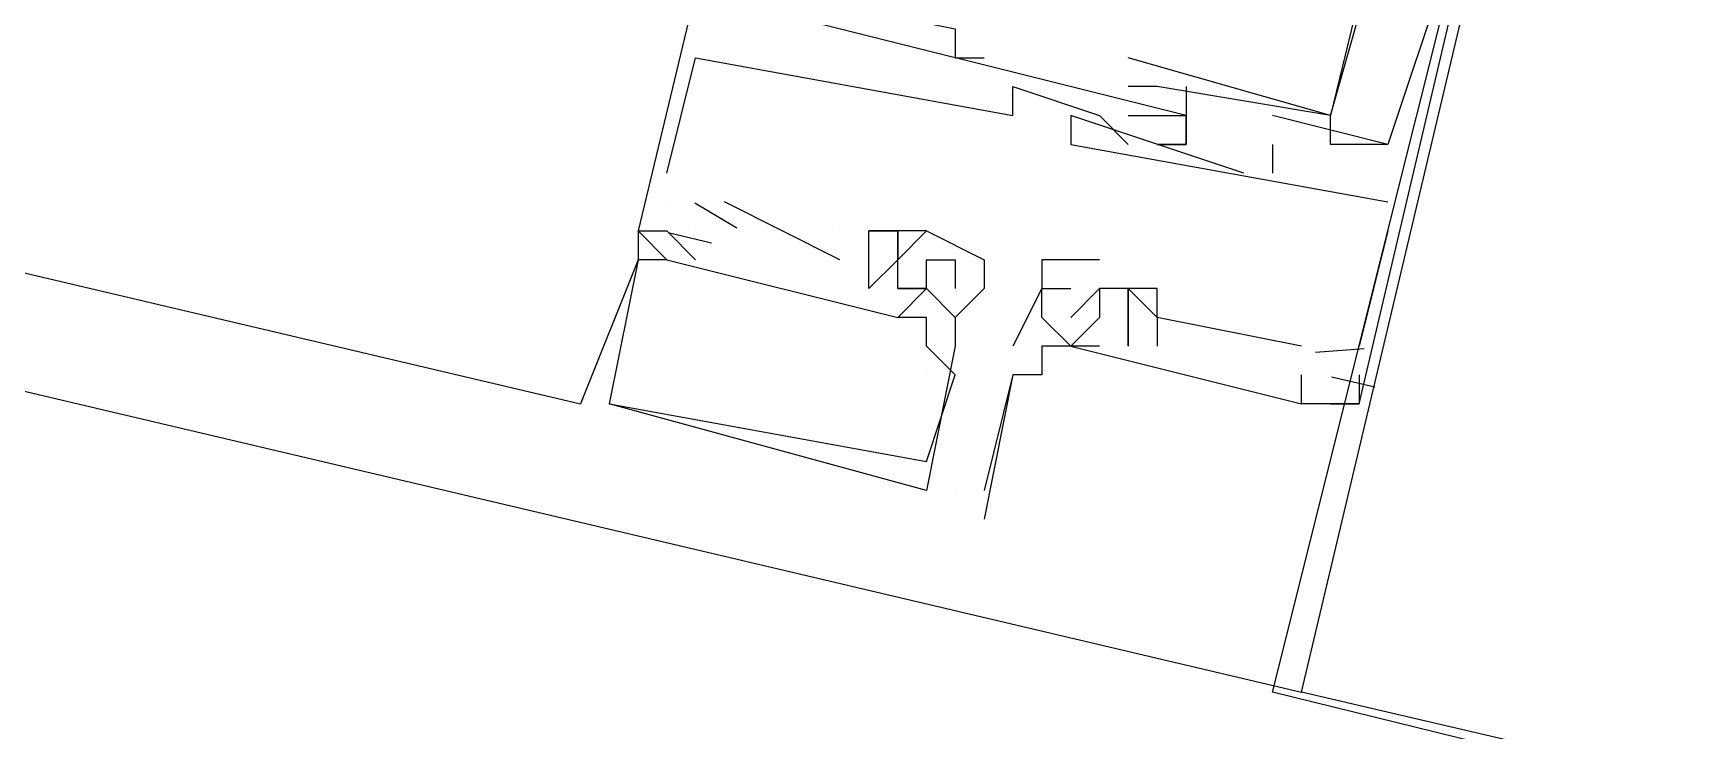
# Model space of a CAD drawing. Header units: feet. Extents: x -84 to 198, y -22 to 181.
# Drawn here: x 102.147 to 102.913, y 24.693 to 25.016 of the extents above; entities that cross this region are included whole.
import ezdxf

# ---------------------------------------------------------------- set-up
doc = ezdxf.new("R2010")
doc.units = ezdxf.units.FT
doc.layers.add('A-LINEA', color=7, linetype='CONTINUOUS')

msp = doc.modelspace()

# ---------------------------------------------------------------- linework, layer by layer
at = {"layer": 'A-LINEA'}
for p, q in [((94.8133, 26.5778), (102.7333, 24.7111)), ((95.16, 26.5511), (102.4, 24.8444)), ((102.4533, 25.0044), (102.4533, 25.0044)), ((102.4533, 25.0044), (102.4533, 25.0044)), ((102.4533, 25.0044), (102.4533, 25.0044)), ((102.5733, 25.0044), (102.5733, 25.0044)), ((102.5733, 25.0044), (102.5733, 25.0044)), ((102.5733, 25.0044), (102.5733, 25.0044)), ((102.5867, 25.0044), (102.5867, 25.0044)), ((102.5867, 25.0044), (102.5867, 25.0044)), ((102.5867, 25.0044), (102.5867, 25.0044)), ((102.6533, 25.0044), (102.6533, 25.0044)), ((102.6533, 25.0044), (102.6533, 25.0044)), ((102.6533, 25.0044), (102.6533, 25.0044)), ((102.6, 24.9911), (102.6, 24.9911)), ((102.6, 24.9911), (102.6, 24.9911)), ((102.6, 24.9911), (102.6, 24.9911)), ((102.6533, 24.9911), (102.6533, 24.9911)), ((102.6533, 24.9911), (102.6533, 24.9911)), ((102.6533, 24.9911), (102.6533, 24.9911)), ((102.6667, 24.9911), (102.6667, 24.9911)), ((102.6667, 24.9911), (102.6667, 24.9911)), ((102.6667, 24.9911), (102.6667, 24.9911)), ((102.68, 24.9911), (102.68, 24.9911)), ((102.68, 24.9911), (102.68, 24.9911)), ((102.68, 24.9911), (102.68, 24.9911)), ((102.6, 24.9778), (102.6, 24.9778)), ((102.6, 24.9778), (102.6, 24.9778)), ((102.6, 24.9778), (102.6, 24.9778)), ((102.6267, 24.9778), (102.6267, 24.9778)), ((102.6267, 24.9778), (102.6267, 24.9778)), ((102.6267, 24.9778), (102.6267, 24.9778)), ((102.64, 24.9778), (102.64, 24.9778)), ((102.64, 24.9778), (102.64, 24.9778)), ((102.64, 24.9778), (102.64, 24.9778)), ((102.6533, 24.9778), (102.6533, 24.9778)), ((102.6533, 24.9778), (102.6533, 24.9778)), ((102.6533, 24.9778), (102.6533, 24.9778)), ((102.68, 24.9778), (102.68, 24.9778)), ((102.68, 24.9778), (102.68, 24.9778)), ((102.68, 24.9778), (102.68, 24.9778)), ((102.68, 24.9778), (102.68, 24.9778)), ((102.68, 24.9778), (102.68, 24.9778)), ((102.68, 24.9778), (102.68, 24.9778)), ((102.68, 24.9778), (102.68, 24.9778)), ((102.68, 24.9778), (102.68, 24.9778)), ((102.68, 24.9778), (102.68, 24.9778)), ((102.72, 24.9778), (102.72, 24.9778)), ((102.72, 24.9778), (102.72, 24.9778)), ((102.72, 24.9778), (102.72, 24.9778)), ((102.7467, 24.9778), (102.7467, 24.9778)), ((102.7467, 24.9778), (102.7467, 24.9778)), ((102.7467, 24.9778), (102.7467, 24.9778)), ((102.7467, 24.9778), (102.7467, 24.9778)), ((102.7467, 24.9778), (102.7467, 24.9778)), ((102.7467, 24.9778), (102.7467, 24.9778)), ((102.7467, 24.9778), (102.7467, 24.9778)), ((102.7467, 24.9778), (102.7467, 24.9778)), ((102.7467, 24.9778), (102.7467, 24.9778)), ((102.6267, 24.9644), (102.6267, 24.9644)), ((102.6267, 24.9644), (102.6267, 24.9644)), ((102.6267, 24.9644), (102.6267, 24.9644)), ((102.6533, 24.9644), (102.6533, 24.9644)), ((102.6533, 24.9644), (102.6533, 24.9644)), ((102.6533, 24.9644), (102.6533, 24.9644)), ((102.6667, 24.9644), (102.6667, 24.9644)), ((102.6667, 24.9644), (102.6667, 24.9644)), ((102.6667, 24.9644), (102.6667, 24.9644)), ((102.68, 24.9644), (102.68, 24.9644)), ((102.68, 24.9644), (102.68, 24.9644)), ((102.68, 24.9644), (102.68, 24.9644)), ((102.68, 24.9644), (102.68, 24.9644)), ((102.68, 24.9644), (102.68, 24.9644)), ((102.68, 24.9644), (102.68, 24.9644)), ((102.72, 24.9644), (102.72, 24.9511)), ((102.72, 24.9644), (102.72, 24.9644)), ((102.72, 24.9644), (102.72, 24.9511)), ((102.72, 24.9644), (102.72, 24.9644)), ((102.72, 24.9644), (102.72, 24.9511)), ((102.72, 24.9644), (102.72, 24.9644)), ((102.7733, 24.9644), (102.7467, 24.9644)), ((102.7467, 24.9644), (102.7467, 24.9644)), ((102.7467, 24.9644), (102.7467, 24.9644)), ((102.7733, 24.9644), (102.7467, 24.9644)), ((102.7467, 24.9644), (102.7467, 24.9644)), ((102.7467, 24.9644), (102.7467, 24.9644)), ((102.7733, 24.9644), (102.7467, 24.9644)), ((102.7467, 24.9644), (102.7467, 24.9644)), ((102.7467, 24.9644), (102.7467, 24.9644)), ((102.7733, 24.9644), (102.7733, 24.9644)), ((102.7733, 24.9644), (102.7733, 24.9644)), ((102.7733, 24.9644), (102.7733, 24.9644)), ((102.7733, 24.9644), (102.7733, 24.9644)), ((102.7733, 24.9644), (102.7733, 24.9644)), ((102.7733, 24.9644), (102.7733, 24.9644)), ((102.7733, 24.9644), (102.7733, 24.9644)), ((102.7733, 24.9644), (102.7733, 24.9644)), ((102.7733, 24.9644), (102.7733, 24.9644)), ((102.44, 24.9511), (102.44, 24.9511)), ((102.44, 24.9511), (102.44, 24.9511)), ((102.44, 24.9511), (102.44, 24.9511)), ((102.7067, 24.9511), (102.7067, 24.9511)), ((102.7067, 24.9511), (102.7067, 24.9511)), ((102.7067, 24.9511), (102.7067, 24.9511)), ((102.72, 24.9511), (102.72, 24.9511)), ((102.72, 24.9511), (102.72, 24.9511)), ((102.72, 24.9511), (102.72, 24.9511)), ((102.44, 24.9378), (102.44, 24.9378)), ((102.44, 24.9378), (102.44, 24.9378)), ((102.44, 24.9378), (102.44, 24.9378)), ((102.4724, 24.9256), (102.4529, 24.9372)), ((102.4724, 24.9256), (102.4529, 24.9372)), ((102.4724, 24.9256), (102.4529, 24.9372)), ((102.52, 24.9111), (102.4667, 24.9378)), ((102.4667, 24.9378), (102.4667, 24.9378)), ((102.52, 24.9111), (102.4667, 24.9378)), ((102.4667, 24.9378), (102.4667, 24.9378)), ((102.52, 24.9111), (102.4667, 24.9378)), ((102.4667, 24.9378), (102.4667, 24.9378)), ((102.7733, 24.9378), (102.7733, 24.9378)), ((102.7733, 24.9378), (102.7733, 24.9378)), ((102.7733, 24.9378), (102.7733, 24.9378)), ((102.4267, 24.9244), (102.4267, 24.9244)), ((102.4267, 24.9244), (102.4267, 24.9244)), ((102.4267, 24.9244), (102.4267, 24.9244)), ((102.4267, 24.9244), (102.4267, 24.9244)), ((102.4267, 24.9244), (102.4267, 24.9244)), ((102.4267, 24.9244), (102.4267, 24.9244)), ((102.4267, 24.9244), (102.4267, 24.9244)), ((102.4267, 24.9244), (102.4267, 24.9244)), ((102.4267, 24.9244), (102.4267, 24.9244)), ((102.44, 24.9244), (102.4533, 24.9111)), ((102.44, 24.9244), (102.44, 24.9244)), ((102.44, 24.9244), (102.44, 24.9244)), ((102.44, 24.9244), (102.44, 24.9244)), ((102.44, 24.9244), (102.4533, 24.9111)), ((102.44, 24.9244), (102.44, 24.9244)), ((102.44, 24.9244), (102.44, 24.9244)), ((102.44, 24.9244), (102.44, 24.9244)), ((102.44, 24.9244), (102.4533, 24.9111)), ((102.44, 24.9244), (102.44, 24.9244)), ((102.44, 24.9244), (102.44, 24.9244)), ((102.44, 24.9244), (102.44, 24.9244)), ((102.4606, 24.9188), (102.4406, 24.9235)), ((102.4606, 24.9188), (102.4406, 24.9235)), ((102.4606, 24.9188), (102.4406, 24.9235)), ((102.4533, 24.9244), (102.4533, 24.9244)), ((102.4533, 24.9244), (102.4533, 24.9244)), ((102.4533, 24.9244), (102.4533, 24.9244)), ((102.4533, 24.9244), (102.4533, 24.9244)), ((102.4533, 24.9244), (102.4533, 24.9244)), ((102.4533, 24.9244), (102.4533, 24.9244)), ((102.52, 24.9244), (102.52, 24.9244)), ((102.52, 24.9244), (102.52, 24.9244)), ((102.52, 24.9244), (102.52, 24.9244)), ((102.52, 24.9244), (102.52, 24.9244)), ((102.52, 24.9244), (102.52, 24.9244)), ((102.52, 24.9244), (102.52, 24.9244)), ((102.5333, 24.9244), (102.5333, 24.9244)), ((102.5333, 24.9244), (102.5333, 24.9244)), ((102.5333, 24.9244), (102.5333, 24.9244)), ((102.5333, 24.9244), (102.5333, 24.9244)), ((102.5333, 24.9244), (102.5333, 24.9244)), ((102.5333, 24.9244), (102.5333, 24.9244)), ((102.5467, 24.9244), (102.5467, 24.9244)), ((102.5467, 24.9244), (102.5467, 24.9244)), ((102.5467, 24.9244), (102.5467, 24.9244)), ((102.5467, 24.9244), (102.5467, 24.9244)), ((102.5467, 24.9244), (102.5467, 24.9244)), ((102.5467, 24.9244), (102.5467, 24.9244)), ((102.56, 24.9244), (102.56, 24.9244)), ((102.56, 24.9244), (102.56, 24.9244)), ((102.56, 24.9244), (102.56, 24.9244)), ((102.56, 24.9244), (102.56, 24.9244)), ((102.56, 24.9244), (102.56, 24.9244)), ((102.56, 24.9244), (102.56, 24.9244)), ((102.7733, 24.9244), (102.76, 24.8711)), ((102.7733, 24.9244), (102.76, 24.8711)), ((102.7733, 24.9244), (102.76, 24.8711)), ((102.7733, 24.9244), (102.7733, 24.9244)), ((102.7733, 24.9244), (102.7733, 24.9244)), ((102.7733, 24.9244), (102.7733, 24.9244)), ((102.4267, 24.9111), (102.4, 24.8444)), ((102.4267, 24.9111), (102.4, 24.8444)), ((102.4267, 24.9111), (102.4, 24.8444)), ((102.4267, 24.9111), (102.4267, 24.9111)), ((102.4267, 24.9111), (102.4267, 24.9111)), ((102.4267, 24.9111), (102.4267, 24.9111)), ((102.4267, 24.9111), (102.4267, 24.9111)), ((102.4267, 24.9111), (102.4267, 24.9111)), ((102.4267, 24.9111), (102.4267, 24.9111)), ((102.4267, 24.9111), (102.4267, 24.9111)), ((102.4267, 24.9111), (102.4267, 24.9111)), ((102.4267, 24.9111), (102.4267, 24.9111)), ((102.44, 24.9111), (102.44, 24.9111)), ((102.44, 24.9111), (102.44, 24.9111)), ((102.44, 24.9111), (102.44, 24.9111)), ((102.44, 24.9111), (102.44, 24.9111)), ((102.44, 24.9111), (102.44, 24.9111)), ((102.44, 24.9111), (102.44, 24.9111)), ((102.44, 24.9111), (102.44, 24.9111)), ((102.44, 24.9111), (102.44, 24.9111)), ((102.44, 24.9111), (102.44, 24.9111)), ((102.4533, 24.9111), (102.4533, 24.9111)), ((102.4533, 24.9111), (102.4533, 24.9111)), ((102.4533, 24.9111), (102.4533, 24.9111)), ((102.4533, 24.9111), (102.4533, 24.9111)), ((102.4533, 24.9111), (102.4533, 24.9111)), ((102.4533, 24.9111), (102.4533, 24.9111)), ((102.52, 24.9111), (102.52, 24.9111)), ((102.52, 24.9111), (102.52, 24.9111)), ((102.52, 24.9111), (102.52, 24.9111)), ((102.5333, 24.9111), (102.5333, 24.9111)), ((102.5333, 24.9111), (102.5333, 24.9111)), ((102.5333, 24.9111), (102.5333, 24.9111)), ((102.5467, 24.9111), (102.5467, 24.9111)), ((102.5467, 24.9111), (102.5467, 24.9111)), ((102.5467, 24.9111), (102.5467, 24.9111)), ((102.5467, 24.9111), (102.5467, 24.9111)), ((102.5467, 24.9111), (102.5467, 24.9111)), ((102.5467, 24.9111), (102.5467, 24.9111)), ((102.5467, 24.9111), (102.5467, 24.9111)), ((102.5467, 24.9111), (102.5467, 24.9111)), ((102.5467, 24.9111), (102.5467, 24.9111)), ((102.56, 24.9111), (102.56, 24.9111)), ((102.56, 24.9111), (102.56, 24.9111)), ((102.56, 24.9111), (102.56, 24.9111)), ((102.56, 24.9111), (102.56, 24.9111)), ((102.56, 24.9111), (102.56, 24.9111)), ((102.56, 24.9111), (102.56, 24.9111)), ((102.5733, 24.9111), (102.5733, 24.9111)), ((102.5733, 24.9111), (102.5733, 24.9111)), ((102.5733, 24.9111), (102.5733, 24.9111)), ((102.5867, 24.9111), (102.5867, 24.9111)), ((102.5867, 24.9111), (102.5867, 24.9111)), ((102.5867, 24.9111), (102.5867, 24.9111)), ((102.6133, 24.9111), (102.6133, 24.9111)), ((102.64, 24.9111), (102.64, 24.9111)), ((102.5333, 24.8978), (102.5333, 24.8978)), ((102.5333, 24.8978), (102.5333, 24.8978)), ((102.5333, 24.8978), (102.5333, 24.8978)), ((102.5467, 24.8978), (102.5467, 24.8978)), ((102.5467, 24.8978), (102.5467, 24.8978)), ((102.5467, 24.8978), (102.5467, 24.8978)), ((102.5467, 24.8978), (102.5467, 24.8978)), ((102.5467, 24.8978), (102.5467, 24.8978)), ((102.5467, 24.8978), (102.5467, 24.8978)), ((102.56, 24.8978), (102.56, 24.8978)), ((102.56, 24.8978), (102.56, 24.8978)), ((102.56, 24.8978), (102.56, 24.8978)), ((102.56, 24.8978), (102.56, 24.8978)), ((102.56, 24.8978), (102.56, 24.8978)), ((102.56, 24.8978), (102.56, 24.8978)), ((102.56, 24.8978), (102.56, 24.8978)), ((102.56, 24.8978), (102.56, 24.8978)), ((102.56, 24.8978), (102.56, 24.8978)), ((102.56, 24.8978), (102.56, 24.8978)), ((102.56, 24.8978), (102.56, 24.8978)), ((102.56, 24.8978), (102.56, 24.8978)), ((102.5733, 24.8978), (102.5733, 24.8978)), ((102.5733, 24.8978), (102.5733, 24.8978)), ((102.5733, 24.8978), (102.5733, 24.8978)), ((102.5867, 24.8978), (102.5867, 24.8978)), ((102.5867, 24.8978), (102.5867, 24.8978)), ((102.5867, 24.8978), (102.5867, 24.8978)), ((102.6133, 24.8978), (102.6133, 24.8978)), ((102.6133, 24.8978), (102.6133, 24.8978)), ((102.64, 24.8978), (102.6267, 24.8844)), ((102.6267, 24.8978), (102.6267, 24.8978)), ((102.64, 24.8978), (102.64, 24.8978)), ((102.64, 24.8978), (102.64, 24.8978)), ((102.64, 24.8978), (102.64, 24.8978)), ((102.64, 24.8978), (102.64, 24.8978)), ((102.64, 24.8978), (102.64, 24.8978)), ((102.6533, 24.8978), (102.6533, 24.8978)), ((102.6533, 24.8978), (102.6533, 24.8978)), ((102.6533, 24.8978), (102.6533, 24.8978)), ((102.6533, 24.8978), (102.6533, 24.8978)), ((102.6533, 24.8978), (102.6533, 24.8978)), ((102.6533, 24.8978), (102.6533, 24.8978)), ((102.6667, 24.8978), (102.6667, 24.8978)), ((102.6667, 24.8978), (102.6667, 24.8978)), ((102.6667, 24.8978), (102.6667, 24.8978)), ((102.5467, 24.8844), (102.5467, 24.8844)), ((102.5467, 24.8844), (102.5467, 24.8844)), ((102.5467, 24.8844), (102.5467, 24.8844)), ((102.5467, 24.8844), (102.5467, 24.8844)), ((102.5467, 24.8844), (102.5467, 24.8844)), ((102.5467, 24.8844), (102.5467, 24.8844)), ((102.56, 24.8844), (102.56, 24.8844)), ((102.56, 24.8844), (102.56, 24.8844)), ((102.56, 24.8844), (102.56, 24.8844)), ((102.5733, 24.8844), (102.5733, 24.8844)), ((102.5733, 24.8844), (102.5733, 24.8844)), ((102.5733, 24.8844), (102.5733, 24.8844)), ((102.5733, 24.8844), (102.5733, 24.8844)), ((102.5733, 24.8844), (102.5733, 24.8844)), ((102.5733, 24.8844), (102.5733, 24.8844)), ((102.6133, 24.8844), (102.6133, 24.8844)), ((102.6267, 24.8844), (102.6267, 24.8844)), ((102.64, 24.8844), (102.64, 24.8844)), ((102.64, 24.8844), (102.64, 24.8844)), ((102.64, 24.8844), (102.64, 24.8844)), ((102.64, 24.8844), (102.64, 24.8844)), ((102.64, 24.8844), (102.64, 24.8844)), ((102.64, 24.8844), (102.64, 24.8844)), ((102.64, 24.8844), (102.64, 24.8844)), ((102.6533, 24.8844), (102.6533, 24.8844)), ((102.6533, 24.8844), (102.6533, 24.8844)), ((102.6533, 24.8844), (102.6533, 24.8844)), ((102.6533, 24.8844), (102.6533, 24.8844)), ((102.6533, 24.8844), (102.6533, 24.8844)), ((102.6533, 24.8844), (102.6533, 24.8844)), ((102.6533, 24.8844), (102.6533, 24.8844)), ((102.6533, 24.8844), (102.6533, 24.8844)), ((102.6533, 24.8844), (102.6533, 24.8844)), ((102.6533, 24.8844), (102.6533, 24.8844)), ((102.6533, 24.8844), (102.6533, 24.8844)), ((102.6533, 24.8844), (102.6533, 24.8844)), ((102.6667, 24.8844), (102.6667, 24.8844)), ((102.6667, 24.8844), (102.6667, 24.8844)), ((102.6667, 24.8844), (102.6667, 24.8844)), ((102.6667, 24.8844), (102.6667, 24.8844)), ((102.6667, 24.8844), (102.6667, 24.8844)), ((102.6667, 24.8844), (102.6667, 24.8844)), ((102.56, 24.8711), (102.56, 24.8711)), ((102.56, 24.8711), (102.56, 24.8711)), ((102.56, 24.8711), (102.56, 24.8711)), ((102.5733, 24.8711), (102.5733, 24.8711)), ((102.5733, 24.8711), (102.5733, 24.8711)), ((102.5733, 24.8711), (102.5733, 24.8711)), ((102.6, 24.8711), (102.6, 24.8711)), ((102.6, 24.8711), (102.6, 24.8711)), ((102.6, 24.8711), (102.6, 24.8711)), ((102.6133, 24.8711), (102.6133, 24.8711)), ((102.6133, 24.8711), (102.6133, 24.8711)), ((102.6133, 24.8711), (102.6133, 24.8711)), ((102.6267, 24.8711), (102.6267, 24.8711)), ((102.6267, 24.8711), (102.6267, 24.8711)), ((102.6267, 24.8711), (102.6267, 24.8711)), ((102.6267, 24.8711), (102.6267, 24.8711)), ((102.6267, 24.8711), (102.6267, 24.8711)), ((102.64, 24.8711), (102.64, 24.8711)), ((102.64, 24.8711), (102.64, 24.8711)), ((102.64, 24.8711), (102.64, 24.8711)), ((102.6533, 24.8711), (102.6533, 24.8711)), ((102.6533, 24.8711), (102.6533, 24.8711)), ((102.6533, 24.8711), (102.6533, 24.8711)), ((102.6533, 24.8711), (102.6533, 24.8711)), ((102.6533, 24.8711), (102.6533, 24.8711)), ((102.6533, 24.8711), (102.6533, 24.8711)), ((102.6533, 24.8711), (102.6533, 24.8711)), ((102.6533, 24.8711), (102.6533, 24.8711)), ((102.6533, 24.8711), (102.6533, 24.8711)), ((102.6667, 24.8711), (102.6667, 24.8711)), ((102.6667, 24.8711), (102.6667, 24.8711)), ((102.6667, 24.8711), (102.6667, 24.8711)), ((102.7333, 24.8711), (102.7333, 24.8711)), ((102.7333, 24.8711), (102.7333, 24.8711)), ((102.7333, 24.8711), (102.7333, 24.8711)), ((102.7624, 24.8698), (102.7398, 24.8682)), ((102.7624, 24.8698), (102.7398, 24.8682)), ((102.7624, 24.8698), (102.7398, 24.8682)), ((102.7467, 24.8711), (102.7467, 24.8711)), ((102.7467, 24.8711), (102.7467, 24.8711)), ((102.7467, 24.8711), (102.7467, 24.8711)), ((102.76, 24.8711), (102.76, 24.8711)), ((102.76, 24.8711), (102.76, 24.8711)), ((102.76, 24.8711), (102.76, 24.8711)), ((102.56, 24.8578), (102.56, 24.8578)), ((102.56, 24.8578), (102.56, 24.8578)), ((102.56, 24.8578), (102.56, 24.8578)), ((102.5733, 24.8578), (102.5733, 24.8578)), ((102.5733, 24.8578), (102.5733, 24.8578)), ((102.5733, 24.8578), (102.5733, 24.8578)), ((102.6, 24.8578), (102.6, 24.8578)), ((102.6, 24.8578), (102.6, 24.8578)), ((102.6, 24.8578), (102.6, 24.8578)), ((102.6133, 24.8578), (102.6133, 24.8578)), ((102.6133, 24.8578), (102.6133, 24.8578)), ((102.6133, 24.8578), (102.6133, 24.8578)), ((102.7333, 24.8578), (102.7333, 24.8578)), ((102.7333, 24.8578), (102.7333, 24.8578)), ((102.7333, 24.8578), (102.7333, 24.8578)), ((102.7467, 24.8578), (102.7467, 24.8578)), ((102.7467, 24.8578), (102.7467, 24.8578)), ((102.7467, 24.8578), (102.7467, 24.8578)), ((102.7467, 24.8578), (102.7467, 24.8578)), ((102.7467, 24.8578), (102.7467, 24.8578)), ((102.7467, 24.8578), (102.7467, 24.8578)), ((102.7673, 24.8521), (102.7473, 24.8568)), ((102.7673, 24.8521), (102.7473, 24.8568)), ((102.7673, 24.8521), (102.7473, 24.8568)), ((102.76, 24.8578), (102.76, 24.8578)), ((102.76, 24.8578), (102.76, 24.8578)), ((102.76, 24.8578), (102.76, 24.8578)), ((102.4, 24.8444), (102.4, 24.8444)), ((102.4, 24.8444), (102.4, 24.8444)), ((102.4, 24.8444), (102.4, 24.8444)), ((102.4133, 24.8444), (102.4133, 24.8444)), ((102.4133, 24.8444), (102.4133, 24.8444)), ((102.4133, 24.8444), (102.4133, 24.8444)), ((102.4133, 24.8444), (102.4133, 24.8444)), ((102.4133, 24.8444), (102.4133, 24.8444)), ((102.4133, 24.8444), (102.4133, 24.8444)), ((102.7333, 24.8444), (102.7333, 24.8444)), ((102.7333, 24.8444), (102.7333, 24.8444)), ((102.7333, 24.8444), (102.7333, 24.8444)), ((102.7333, 24.8444), (102.7333, 24.8444)), ((102.7333, 24.8444), (102.7333, 24.8444)), ((102.7333, 24.8444), (102.7333, 24.8444)), ((102.7467, 24.8444), (102.7467, 24.8444)), ((102.7467, 24.8444), (102.7467, 24.8444)), ((102.7467, 24.8444), (102.7467, 24.8444)), ((102.7467, 24.8444), (102.7467, 24.8444)), ((102.7467, 24.8444), (102.7467, 24.8444)), ((102.7467, 24.8444), (102.7467, 24.8444)), ((102.76, 24.8444), (102.76, 24.8444)), ((102.76, 24.8444), (102.76, 24.8444)), ((102.76, 24.8444), (102.76, 24.8444)), ((102.76, 24.8444), (102.76, 24.8444)), ((102.76, 24.8444), (102.76, 24.8444)), ((102.76, 24.8444), (102.76, 24.8444)), ((102.56, 24.8178), (102.56, 24.8178)), ((102.56, 24.8178), (102.56, 24.8178)), ((102.56, 24.8178), (102.56, 24.8178)), ((102.56, 24.8044), (102.56, 24.8044)), ((102.56, 24.8044), (102.56, 24.8044)), ((102.56, 24.8044), (102.56, 24.8044)), ((102.5733, 24.8044), (102.5733, 24.8044)), ((102.5867, 24.8044), (102.5867, 24.8044)), ((102.5867, 24.7911), (102.5867, 24.7911))]:
    msp.add_line(p, q, dxfattribs=at)
for points in [[(102.8133, 25.4978), (102.8133, 25.5244), (102.7333, 25.5378), (102.7333, 25.5644), (102.5867, 25.5911), (102.4267, 24.9244), (102.4267, 24.9111)], [(102.8133, 25.4978), (102.8133, 25.5244), (102.7333, 25.5378), (102.7333, 25.5644), (102.5867, 25.5911), (102.4267, 24.9244), (102.4267, 24.9111)], [(102.8133, 25.4978), (102.8133, 25.5244), (102.7333, 25.5378), (102.7333, 25.5644), (102.5867, 25.5911), (102.4267, 24.9244), (102.4267, 24.9111)], [(102.76, 24.8578), (102.76, 24.8444), (102.7467, 24.8444), (102.76, 24.8444), (102.92, 25.5244), (102.76, 25.5511), (102.76, 25.5378), (102.7733, 25.5378), (102.76, 25.5378), (102.7733, 25.5378), (102.8, 25.5378), (102.8, 25.5244), (102.7867, 25.5378)], [(102.76, 24.8578), (102.76, 24.8444), (102.7467, 24.8444), (102.76, 24.8444), (102.92, 25.5244), (102.76, 25.5511), (102.76, 25.5378), (102.7733, 25.5378), (102.76, 25.5378), (102.7733, 25.5378), (102.8, 25.5378), (102.8, 25.5244), (102.7867, 25.5378)], [(102.76, 24.8578), (102.76, 24.8444), (102.7467, 24.8444), (102.76, 24.8444), (102.92, 25.5244), (102.76, 25.5511), (102.76, 25.5378), (102.7733, 25.5378), (102.76, 25.5378), (102.7733, 25.5378), (102.8, 25.5378), (102.8, 25.5244), (102.7867, 25.5378)], [(102.92, 25.5111), (103.7333, 25.3244), (103.5333, 24.5111), (102.72, 24.7111), (102.92, 25.5111)], [(102.92, 25.4978), (103.72, 25.3111), (103.5333, 24.5244), (102.7333, 24.7111), (102.92, 25.4978)], [(102.7467, 24.9778), (102.7733, 25.0711), (102.7867, 25.0578), (102.7867, 25.0711), (102.7733, 25.0711), (102.8667, 25.4711), (102.88, 25.4711), (102.8933, 25.4978), (102.9067, 25.4978)], [(102.7467, 24.9778), (102.7733, 25.0711), (102.7867, 25.0578), (102.7867, 25.0711), (102.7733, 25.0711), (102.8667, 25.4711), (102.88, 25.4711), (102.8933, 25.4978), (102.9067, 25.4978)], [(102.7467, 24.9778), (102.7733, 25.0711), (102.7867, 25.0578), (102.7867, 25.0711), (102.7733, 25.0711), (102.8667, 25.4711), (102.88, 25.4711), (102.8933, 25.4978), (102.9067, 25.4978)], [(102.8667, 25.4711), (102.7467, 24.9778), (102.6533, 25.0044)], [(102.8667, 25.4711), (102.7467, 24.9778), (102.6533, 25.0044)], [(102.8667, 25.4711), (102.7467, 24.9778), (102.6533, 25.0044)], [(102.68, 24.9911), (102.68, 24.9911), (102.68, 24.9778), (102.4667, 25.0311), (102.48, 25.1111), (102.5067, 25.1111), (102.5067, 25.1244), (102.48, 25.1244)], [(102.68, 24.9911), (102.68, 24.9911), (102.68, 24.9778), (102.4667, 25.0311), (102.48, 25.1111), (102.5067, 25.1111), (102.5067, 25.1244), (102.48, 25.1244)], [(102.68, 24.9911), (102.68, 24.9911), (102.68, 24.9778), (102.4667, 25.0311), (102.48, 25.1111), (102.5067, 25.1111), (102.5067, 25.1244), (102.48, 25.1244)], [(102.7733, 25.0578), (102.7733, 25.0444), (102.8, 25.0444), (102.7733, 24.9644), (102.72, 24.9778)], [(102.7733, 25.0578), (102.7733, 25.0444), (102.8, 25.0444), (102.7733, 24.9644), (102.72, 24.9778)], [(102.7733, 25.0578), (102.7733, 25.0444), (102.8, 25.0444), (102.7733, 24.9644), (102.72, 24.9778)], [(102.4933, 25.0311), (102.4667, 25.0311), (102.4933, 25.0311), (102.5067, 25.0311), (102.5733, 25.0178), (102.5733, 25.0044), (102.5867, 25.0044)], [(102.4933, 25.0311), (102.4667, 25.0311), (102.4933, 25.0311), (102.5067, 25.0311), (102.5733, 25.0178), (102.5733, 25.0044), (102.5867, 25.0044)], [(102.4933, 25.0311), (102.4667, 25.0311), (102.4933, 25.0311), (102.5067, 25.0311), (102.5733, 25.0178), (102.5733, 25.0044), (102.5867, 25.0044)], [(102.44, 24.9511), (102.4533, 25.0044), (102.6, 24.9778), (102.6, 24.9911), (102.64, 24.9778), (102.6533, 24.9644)], [(102.44, 24.9511), (102.4533, 25.0044), (102.6, 24.9778), (102.6, 24.9911), (102.64, 24.9778), (102.6533, 24.9644)], [(102.44, 24.9511), (102.4533, 25.0044), (102.6, 24.9778), (102.6, 24.9911), (102.64, 24.9778), (102.6533, 24.9644)], [(102.7733, 24.9644), (102.7467, 24.9644), (102.7467, 24.9778), (102.6667, 24.9911), (102.6533, 24.9911), (102.6533, 24.9911)], [(102.7733, 24.9644), (102.7467, 24.9644), (102.7467, 24.9778), (102.6667, 24.9911), (102.6533, 24.9911), (102.6533, 24.9911)], [(102.7733, 24.9644), (102.7467, 24.9644), (102.7467, 24.9778), (102.6667, 24.9911), (102.6533, 24.9911), (102.6533, 24.9911)], [(102.7067, 24.9511), (102.6267, 24.9778), (102.6267, 24.9644), (102.7733, 24.9378)], [(102.7067, 24.9511), (102.6267, 24.9778), (102.6267, 24.9644), (102.7733, 24.9378)], [(102.7067, 24.9511), (102.6267, 24.9778), (102.6267, 24.9644), (102.7733, 24.9378)], [(102.6533, 24.9778), (102.68, 24.9778), (102.68, 24.9644), (102.6667, 24.9644), (102.68, 24.9644), (102.68, 24.9778)], [(102.6533, 24.9778), (102.68, 24.9778), (102.68, 24.9644), (102.6667, 24.9644), (102.68, 24.9644), (102.68, 24.9778)], [(102.6533, 24.9778), (102.68, 24.9778), (102.68, 24.9644), (102.6667, 24.9644), (102.68, 24.9644), (102.68, 24.9778)], [(102.4267, 24.9244), (102.44, 24.9111), (102.4267, 24.9111), (102.4133, 24.8444), (102.4133, 24.8444), (102.56, 24.8178), (102.56, 24.8178), (102.5733, 24.8578)], [(102.56, 24.9244), (102.56, 24.9244), (102.5867, 24.9111), (102.5867, 24.8978), (102.5733, 24.8844), (102.5733, 24.8711), (102.56, 24.8044), (102.4133, 24.8444), (102.4133, 24.8444)], [(102.4267, 24.9244), (102.44, 24.9111), (102.4267, 24.9111), (102.4133, 24.8444), (102.4133, 24.8444), (102.56, 24.8178), (102.56, 24.8178), (102.5733, 24.8578)], [(102.56, 24.9244), (102.56, 24.9244), (102.5867, 24.9111), (102.5867, 24.8978), (102.5733, 24.8844), (102.5733, 24.8711), (102.56, 24.8044), (102.4133, 24.8444), (102.4133, 24.8444)], [(102.4267, 24.9244), (102.44, 24.9111), (102.4267, 24.9111), (102.4133, 24.8444), (102.4133, 24.8444), (102.56, 24.8178), (102.56, 24.8178), (102.5733, 24.8578)], [(102.56, 24.9244), (102.56, 24.9244), (102.5867, 24.9111), (102.5867, 24.8978), (102.5733, 24.8844), (102.5733, 24.8711), (102.56, 24.8044), (102.4133, 24.8444), (102.4133, 24.8444)], [(102.4267, 24.9244), (102.4267, 24.9244), (102.44, 24.9244), (102.44, 24.9244)], [(102.4267, 24.9244), (102.4267, 24.9244), (102.44, 24.9244), (102.44, 24.9244)], [(102.4267, 24.9244), (102.4267, 24.9244), (102.44, 24.9244), (102.44, 24.9244)], [(102.44, 24.9111), (102.5467, 24.8844), (102.56, 24.8978), (102.5467, 24.8978), (102.5467, 24.9111), (102.5333, 24.8978), (102.5333, 24.9111), (102.5333, 24.9244), (102.5467, 24.9244), (102.5467, 24.9111), (102.5467, 24.9244)], [(102.44, 24.9111), (102.5467, 24.8844), (102.56, 24.8978), (102.5467, 24.8978), (102.5467, 24.9111), (102.5333, 24.8978), (102.5333, 24.9111), (102.5333, 24.9244), (102.5467, 24.9244), (102.5467, 24.9111), (102.5467, 24.9244)], [(102.44, 24.9111), (102.5467, 24.8844), (102.56, 24.8978), (102.5467, 24.8978), (102.5467, 24.9111), (102.5333, 24.8978), (102.5333, 24.9111), (102.5333, 24.9244), (102.5467, 24.9244), (102.5467, 24.9111), (102.5467, 24.9244)], [(102.5467, 24.9111), (102.56, 24.9244), (102.5333, 24.9244)], [(102.5467, 24.9111), (102.56, 24.9244), (102.5333, 24.9244)], [(102.5467, 24.9111), (102.56, 24.9244), (102.5333, 24.9244)], [(102.56, 24.8844), (102.5467, 24.8844), (102.56, 24.8978), (102.5467, 24.8978), (102.5467, 24.8978), (102.56, 24.8978), (102.56, 24.9111), (102.56, 24.9111), (102.56, 24.9111)], [(102.56, 24.8844), (102.5467, 24.8844), (102.56, 24.8978), (102.5467, 24.8978), (102.5467, 24.8978), (102.56, 24.8978), (102.56, 24.9111), (102.56, 24.9111), (102.56, 24.9111)], [(102.56, 24.8844), (102.5467, 24.8844), (102.56, 24.8978), (102.5467, 24.8978), (102.5467, 24.8978), (102.56, 24.8978), (102.56, 24.9111), (102.56, 24.9111), (102.56, 24.9111)], [(102.5733, 24.8844), (102.56, 24.8978), (102.56, 24.9111), (102.5733, 24.9111), (102.5733, 24.8978)], [(102.5733, 24.8844), (102.56, 24.8978), (102.56, 24.9111), (102.5733, 24.9111), (102.5733, 24.8978)], [(102.5733, 24.8844), (102.56, 24.8978), (102.56, 24.9111), (102.5733, 24.9111), (102.5733, 24.8978)], [(102.64, 24.9111), (102.6133, 24.9111), (102.6133, 24.8978), (102.6, 24.8711)], [(102.6267, 24.8711), (102.6133, 24.8844), (102.6133, 24.8978), (102.6267, 24.8978)], [(102.64, 24.8978), (102.64, 24.8978), (102.64, 24.8978), (102.64, 24.8978), (102.64, 24.8978), (102.64, 24.8844), (102.64, 24.8844), (102.6267, 24.8711), (102.6133, 24.8711), (102.6133, 24.8711), (102.6133, 24.8578)], [(102.7333, 24.8711), (102.6667, 24.8844), (102.6667, 24.8978), (102.64, 24.8978)], [(102.7333, 24.8711), (102.6667, 24.8844), (102.6667, 24.8978), (102.64, 24.8978)], [(102.7333, 24.8711), (102.6667, 24.8844), (102.6667, 24.8978), (102.64, 24.8978)], [(102.6533, 24.8844), (102.6533, 24.8978), (102.6533, 24.8844)], [(102.6533, 24.8978), (102.6667, 24.8844), (102.6667, 24.8711)], [(102.6533, 24.8844), (102.6533, 24.8978), (102.6533, 24.8844)], [(102.6533, 24.8978), (102.6667, 24.8844), (102.6667, 24.8711)], [(102.6533, 24.8844), (102.6533, 24.8978), (102.6533, 24.8844)], [(102.6533, 24.8978), (102.6667, 24.8844), (102.6667, 24.8711)], [(102.5733, 24.8578), (102.56, 24.8711), (102.56, 24.8711), (102.56, 24.8844), (102.56, 24.8844)], [(102.5733, 24.8578), (102.56, 24.8711), (102.56, 24.8711), (102.56, 24.8844), (102.56, 24.8844)], [(102.5733, 24.8578), (102.56, 24.8711), (102.56, 24.8711), (102.56, 24.8844), (102.56, 24.8844)], [(102.6533, 24.8844), (102.6533, 24.8844), (102.6533, 24.8844), (102.6533, 24.8711), (102.6533, 24.8844), (102.6533, 24.8711)], [(102.6533, 24.8844), (102.6533, 24.8844), (102.6533, 24.8844), (102.6533, 24.8711), (102.6533, 24.8844), (102.6533, 24.8711)], [(102.6533, 24.8844), (102.6533, 24.8844), (102.6533, 24.8844), (102.6533, 24.8711), (102.6533, 24.8844), (102.6533, 24.8711)], [(102.6133, 24.8711), (102.6133, 24.8578), (102.6, 24.8578), (102.5867, 24.8044)], [(102.64, 24.8711), (102.64, 24.8711), (102.6267, 24.8711), (102.7333, 24.8444)], [(102.64, 24.8711), (102.64, 24.8711), (102.6267, 24.8711), (102.7333, 24.8444)], [(102.64, 24.8711), (102.64, 24.8711), (102.6267, 24.8711), (102.7333, 24.8444)], [(102.6, 24.8578), (102.5867, 24.7911), (102.5867, 24.7911), (102.5867, 24.7911)], [(102.6133, 24.8578), (102.6133, 24.8578), (102.6133, 24.8578), (102.6133, 24.8578)], [(102.7467, 24.8444), (102.7333, 24.8444), (102.7333, 24.8578)], [(102.7467, 24.8444), (102.7333, 24.8444), (102.7333, 24.8578)], [(102.7467, 24.8444), (102.7333, 24.8444), (102.7333, 24.8578)]]:
    msp.add_lwpolyline(points, dxfattribs=at)

doc.saveas('drawing.dxf')
